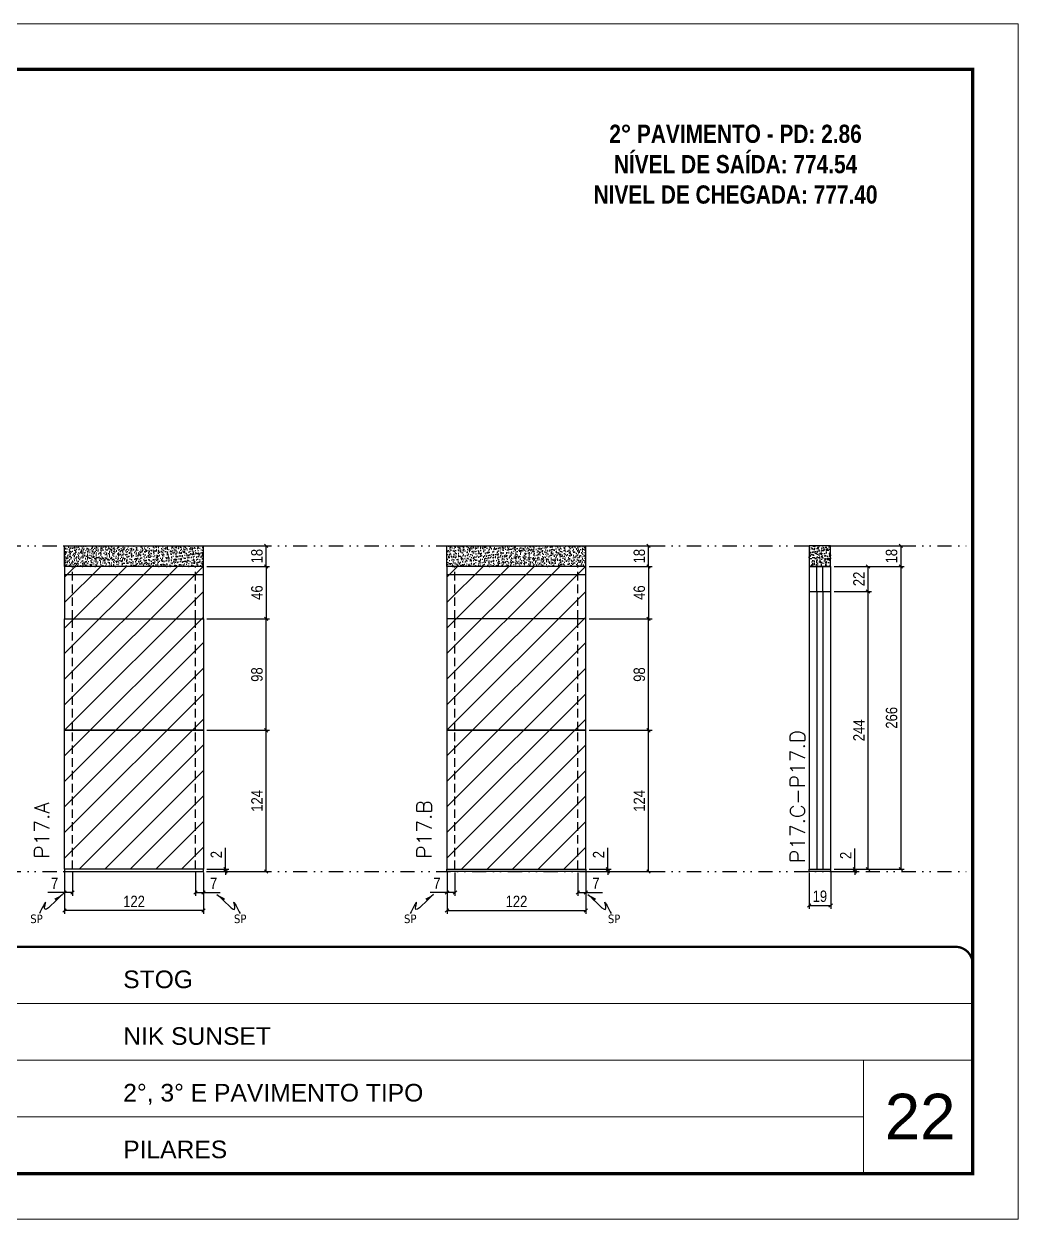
# Model space of a CAD drawing. Extents: x 808 to 7089, y -98 to 17032.
# Drawn here: x 3018 to 3892, y 10240 to 11290 of the extents above; entities that cross this region are included whole.
import ezdxf

# ---------------------------------------------------------------- set-up
doc = ezdxf.new("R2010")
doc.units = 0
for name, pattern in [('CONTINUO', [0]), ('DASHED', [0.75, 0.5, -0.25]), ('DIVIDE2', [0.625, 0.25, -0.125, 0, -0.125, 0, -0.125]), ('HIDDEN', [0.375, 0.25, -0.125])]:
    doc.linetypes.add(name, pattern=pattern)
for name, color, linetype, lineweight in [('CARIMBO', 255, 'Continuous', 9), ('Folhas', 255, 'Continuous', 9), ('REAPROVEITAMENTO', 251, 'Continuous', 9), ('SARRAFO DE PRESSAO', 251, 'DASHED', 9), ('Texto Seção', 7, 'Continuous', 15)]:
    doc.layers.add(name, color=color, linetype=linetype, lineweight=lineweight)
for name, color, linetype in [('COTA', 241, 'Continuous'), ('NOMENCLATURA', 7, 'Continuous'), ('Nível', 160, 'Continuous'), ('Painéis', 200, 'Continuous'), ('SARR_2.2x7', 40, 'Continuous'), ('Sarrafo de Pressão', 42, 'HIDDEN'), ('texto', 7, 'Continuous')]:
    doc.layers.add(name, color=color, linetype=linetype)
doc.styles.add('ARIAL', font='arial.ttf')
doc.styles.add('COTA TECNICA', font='techl___.ttf', dxfattribs={"height": 10})
doc.styles.add('COTA TECNICA-50', font='techl___.ttf', dxfattribs={"height": 10})
doc.styles.add('REGUA-120', font='ROMANS.shx', dxfattribs={"height": 15})
doc.styles.add('ROMANC', font='techb___.ttf', dxfattribs={"height": 2.5})
doc.styles.get("Standard").update_dxf_attribs({"font": 'arial.ttf'})
doc.dimstyles.new('COTA PAINEL-50', dxfattribs={"dimtxt": 10, "dimasz": 3, "dimexe": 3, "dimexo": 3, "dimgap": 3, "dimtad": 1, "dimdec": 1, "dimzin": 12, "dimdsep": 46, "dimtxsty": 'COTA TECNICA-50', "dimblk1": 'OBLIQUE', "dimblk2": 'OBLIQUE', "dimsah": 1, "dimcen": 0.9, "dimclrd": 4, "dimclre": 4, "dimclrt": 240, "dimadec": 1, "dimazin": 3, "dimtfac": 1, "dimtdec": 1, "dimtmove": 0, "dimatfit": 3, "dimfxl": 1, "dimtolj": 1, "dimtzin": 12, "dimarcsym": 0})
doc.dimstyles.new('PAINEL', dxfattribs={"dimtxt": 10, "dimasz": 3, "dimexe": 3, "dimexo": 3, "dimgap": 3, "dimtad": 1, "dimdec": 1, "dimzin": 12, "dimdsep": 46, "dimtxsty": 'COTA TECNICA', "dimblk1": 'OBLIQUE', "dimblk2": 'OBLIQUE', "dimsah": 1, "dimcen": 0.9, "dimclrd": 4, "dimclre": 4, "dimclrt": 240, "dimadec": 1, "dimazin": 3, "dimtfac": 1, "dimtdec": 1, "dimtmove": 0, "dimatfit": 3, "dimfxl": 1, "dimtolj": 1, "dimtzin": 12, "dimarcsym": 0})
doc.dimstyles.get("Standard").update_dxf_attribs({"dimtxt": 0.18, "dimasz": 0.18, "dimexe": 0.18, "dimexo": 0.0625, "dimgap": 0.09, "dimtad": 0, "dimtih": 1, "dimtoh": 1, "dimdec": 4, "dimzin": 0, "dimdsep": 46, "dimtxsty": 'Standard', "dimcen": 0.09, "dimadec": 0, "dimazin": 0, "dimtfac": 1, "dimtdec": 4, "dimtofl": 0, "dimtmove": 0, "dimatfit": 3, "dimfxl": 1, "dimtolj": 1, "dimtzin": 0, "dimarcsym": 0})

# ---------------------------------------------------------------- blocks, each defined once
blk = doc.blocks.new('9999999999')
at = {"color": 30, "linetype": 'CONTINUO'}
for p, q in [((98564.6, 34379.6), (99584, 34379.6)), ((98564.6, 34329.8), (99488, 34329.8)), ((99584, 34329.8), (99488, 34329.8)), ((99488, 34329.8), (99488, 34230.2)), ((98564.6, 34280), (99488, 34280))]:
    blk.add_line(p, q, dxfattribs=at)
at = {"color": 30, "linetype": 'CONTINUO', "const_width": 2}
blk.add_lwpolyline([(99584, 34230.2), (99584, 34414.4, 0.414214), (99569, 34429.4), (98229, 34429.4, 0.414214), (98214, 34414.4), (98214, 34245.2, 0.414214), (98229, 34230.2), (99584, 34230.2)], format="xyb", dxfattribs=at)
at = {"layer": 'Folhas'}
blk.add_lwpolyline([(98139, 34190.2), (99624, 34190.2), (99624, 35240.2), (98139, 35240.2)], close=True, dxfattribs=at)
at = {"layer": 'Folhas', "color": 30, "const_width": 3}
blk.add_lwpolyline([(98214, 34230.2), (99584, 34230.2), (99584, 35200.2), (98214, 35200.2)], close=True, dxfattribs=at)
at = {"color": 7, "linetype": 'Continuous', "ltscale": 5, "style": 'ARIAL'}
for s, height, p in [('STOG', 15.48, (98837.7, 34393.1)), ('NIK SUNSET', 15.48, (98837.7, 34343.3)), ('2°, 3° E PAVIMENTO TIPO', 15.483, (98837.7, 34293.5)), ('PILARES', 15.48, (98837.7, 34243.7))]:
    blk.add_text(s, height=height, dxfattribs=at).set_placement(p)
blk = doc.blocks.new('_Oblique')
at = {"color": 0, "linetype": 'ByBlock', "lineweight": -2}
blk.add_line((-0.5, -0.5), (0.5, 0.5), dxfattribs=at)
blk = doc.blocks.new('*D998')
at = {"layer": 'COTA', "color": 4, "lineweight": -2, "transparency": 16777216}
for p, q in [((3053.9, 10544), (3053.9, 10507.7)), ((3175.9, 10544), (3175.9, 10507.7)), ((3175.9, 10510.7), (3053.9, 10510.7))]:
    blk.add_line(p, q, dxfattribs=at)
at = {"layer": 'Defpoints', "color": 0, "transparency": 16777216}
for p in [(3053.9, 10547), (3175.9, 10547), (3053.9, 10510.7)]:
    blk.add_point(p, dxfattribs=at)
at = {"layer": 'COTA', "color": 4, "lineweight": -2, "transparency": 16777216, "xscale": 3, "yscale": 3, "zscale": 3, "rotation": 180}
blk.add_blockref('_Oblique', (3053.9, 10510.7), dxfattribs=at)
at = {"layer": 'COTA', "color": 4, "lineweight": -2, "transparency": 16777216, "xscale": 3, "yscale": 3, "zscale": 3}
blk.add_blockref('_Oblique', (3175.9, 10510.7), dxfattribs=at)
at = {"layer": 'COTA', "color": 240, "transparency": 16777216, "insert": (3114.9, 10518.7), "char_height": 10, "attachment_point": 5, "style": 'COTA TECNICA'}
blk.add_mtext('\\A1;122', dxfattribs=at)
blk = doc.blocks.new('*D999')
at = {"layer": 'COTA', "color": 4, "lineweight": -2, "transparency": 16777216}
for p, q in [((3168.9, 10544), (3168.9, 10523.5)), ((3175.9, 10542), (3175.9, 10523.5)), ((3168.9, 10526.5), (3175.9, 10526.5)), ((3175.9, 10526.5), (3190.7, 10526.5))]:
    blk.add_line(p, q, dxfattribs=at)
at = {"layer": 'Defpoints', "color": 0, "transparency": 16777216}
for p in [(3168.9, 10547), (3175.9, 10545), (3175.9, 10526.5)]:
    blk.add_point(p, dxfattribs=at)
at = {"layer": 'COTA', "color": 4, "lineweight": -2, "transparency": 16777216, "xscale": 3, "yscale": 3, "zscale": 3, "rotation": 180}
blk.add_blockref('_Oblique', (3168.9, 10526.5), dxfattribs=at)
at = {"layer": 'COTA', "color": 4, "lineweight": -2, "transparency": 16777216, "xscale": 3, "yscale": 3, "zscale": 3}
blk.add_blockref('_Oblique', (3175.9, 10526.5), dxfattribs=at)
at = {"layer": 'COTA', "color": 240, "transparency": 16777216, "insert": (3184.8, 10534.6), "char_height": 10, "attachment_point": 5, "style": 'COTA TECNICA-50'}
blk.add_mtext('\\A1;7', dxfattribs=at)
blk = doc.blocks.new('*D1000')
at = {"layer": 'COTA', "color": 4, "lineweight": -2, "transparency": 16777216}
for p, q in [((3053.9, 10542), (3053.9, 10523.5)), ((3060.9, 10544), (3060.9, 10523.5)), ((3053.9, 10526.5), (3039.2, 10526.5)), ((3060.9, 10526.5), (3053.9, 10526.5))]:
    blk.add_line(p, q, dxfattribs=at)
at = {"layer": 'Defpoints', "color": 0, "transparency": 16777216}
for p in [(3053.9, 10545), (3060.9, 10547), (3053.9, 10526.5)]:
    blk.add_point(p, dxfattribs=at)
at = {"layer": 'COTA', "color": 4, "lineweight": -2, "transparency": 16777216, "xscale": 3, "yscale": 3, "zscale": 3, "rotation": 180}
blk.add_blockref('_Oblique', (3053.9, 10526.5), dxfattribs=at)
at = {"layer": 'COTA', "color": 4, "lineweight": -2, "transparency": 16777216, "xscale": 3, "yscale": 3, "zscale": 3}
blk.add_blockref('_Oblique', (3060.9, 10526.5), dxfattribs=at)
at = {"layer": 'COTA', "color": 240, "transparency": 16777216, "insert": (3045.1, 10534.6), "char_height": 10, "attachment_point": 5, "style": 'COTA TECNICA-50'}
blk.add_mtext('\\A1;7', dxfattribs=at)
blk = doc.blocks.new('*D1001')
at = {"layer": 'COTA', "color": 4, "linetype": 'ByBlock', "lineweight": -2, "transparency": 16777216}
for p, q in [((3178.9, 10669), (3234, 10669)), ((3231, 10545), (3231, 10669)), ((3178.9, 10545), (3234, 10545))]:
    blk.add_line(p, q, dxfattribs=at)
at = {"layer": 'Defpoints', "color": 0, "linetype": 'ByBlock', "transparency": 16777216}
for p in [(3175.9, 10669), (3231, 10669), (3175.9, 10545)]:
    blk.add_point(p, dxfattribs=at)
at = {"layer": 'COTA', "color": 4, "linetype": 'ByBlock', "lineweight": -2, "transparency": 16777216, "xscale": 3, "yscale": 3, "zscale": 3}
for p, rotation in [((3231, 10669), 90), ((3231, 10545), 270)]:
    blk.add_blockref('_Oblique', p, dxfattribs=dict(at, rotation=rotation))
at = {"layer": 'COTA', "color": 240, "linetype": 'ByBlock', "transparency": 16777216, "insert": (3222.9, 10607), "char_height": 10, "attachment_point": 5, "rotation": 90, "style": 'COTA TECNICA'}
blk.add_mtext('\\A1;124', dxfattribs=at)
blk = doc.blocks.new('*D1002')
at = {"layer": 'COTA', "color": 4, "lineweight": -2, "transparency": 16777216}
for p, q in [((3195.2, 10547), (3195.2, 10565.8)), ((3178.9, 10547), (3198.2, 10547)), ((3178.9, 10545), (3198.2, 10545)), ((3195.2, 10545), (3195.2, 10547)), ((3195.2, 10545), (3195.2, 10542))]:
    blk.add_line(p, q, dxfattribs=at)
at = {"layer": 'Defpoints', "color": 0, "transparency": 16777216}
for p in [(3175.9, 10547), (3175.9, 10545), (3195.2, 10545)]:
    blk.add_point(p, dxfattribs=at)
at = {"layer": 'COTA', "color": 4, "lineweight": -2, "transparency": 16777216, "xscale": 3, "yscale": 3, "zscale": 3}
for p, rotation in [((3195.2, 10547), 270), ((3195.2, 10545), 90)]:
    blk.add_blockref('_Oblique', p, dxfattribs=dict(at, rotation=rotation))
at = {"layer": 'COTA', "color": 240, "transparency": 16777216, "insert": (3187.2, 10559.8), "char_height": 10, "attachment_point": 5, "rotation": 90, "style": 'COTA TECNICA-50'}
blk.add_mtext('\\A1;2', dxfattribs=at)
blk = doc.blocks.new('*D1003')
at = {"layer": 'COTA', "color": 4, "linetype": 'ByBlock', "lineweight": -2, "transparency": 16777216}
for p, q in [((3178.9, 10669), (3234, 10669)), ((3231, 10545), (3231, 10669)), ((3178.9, 10545), (3234, 10545))]:
    blk.add_line(p, q, dxfattribs=at)
at = {"layer": 'Defpoints', "color": 0, "linetype": 'ByBlock', "transparency": 16777216}
for p in [(3175.9, 10669), (3231, 10669), (3175.9, 10545)]:
    blk.add_point(p, dxfattribs=at)
at = {"layer": 'COTA', "color": 4, "linetype": 'ByBlock', "lineweight": -2, "transparency": 16777216, "xscale": 3, "yscale": 3, "zscale": 3}
for p, rotation in [((3231, 10669), 90), ((3231, 10545), 270)]:
    blk.add_blockref('_Oblique', p, dxfattribs=dict(at, rotation=rotation))
at = {"layer": 'COTA', "color": 240, "linetype": 'ByBlock', "transparency": 16777216, "insert": (3222.9, 10607), "char_height": 10, "attachment_point": 5, "rotation": 90, "style": 'COTA TECNICA'}
blk.add_mtext('\\A1;124', dxfattribs=at)
blk = doc.blocks.new('*D1004')
at = {"layer": 'COTA', "color": 4, "lineweight": -2, "transparency": 16777216}
for p, q in [((3178.9, 10767), (3234, 10767)), ((3231, 10669), (3231, 10767)), ((3178.9, 10669), (3234, 10669))]:
    blk.add_line(p, q, dxfattribs=at)
at = {"layer": 'Defpoints', "color": 0, "transparency": 16777216}
for p in [(3175.9, 10767), (3231, 10767), (3175.9, 10669)]:
    blk.add_point(p, dxfattribs=at)
at = {"layer": 'COTA', "color": 4, "lineweight": -2, "transparency": 16777216, "xscale": 3, "yscale": 3, "zscale": 3}
for p, rotation in [((3231, 10767), 90), ((3231, 10669), 270)]:
    blk.add_blockref('_Oblique', p, dxfattribs=dict(at, rotation=rotation))
at = {"layer": 'COTA', "color": 240, "transparency": 16777216, "insert": (3222.9, 10718), "char_height": 10, "attachment_point": 5, "rotation": 90, "style": 'COTA TECNICA-50'}
blk.add_mtext('\\A1;98', dxfattribs=at)
blk = doc.blocks.new('*D1005')
at = {"layer": 'COTA', "color": 4, "lineweight": -2, "transparency": 16777216}
for p, q in [((3144.9, 10831), (3234, 10831)), ((3231, 10813), (3231, 10831)), ((3178.9, 10813), (3234, 10813))]:
    blk.add_line(p, q, dxfattribs=at)
at = {"layer": 'Defpoints', "color": 0, "transparency": 16777216}
for p in [(3141.9, 10831), (3231, 10831), (3175.9, 10813)]:
    blk.add_point(p, dxfattribs=at)
at = {"layer": 'COTA', "color": 4, "lineweight": -2, "transparency": 16777216, "xscale": 3, "yscale": 3, "zscale": 3}
for p, rotation in [((3231, 10831), 90), ((3231, 10813), 270)]:
    blk.add_blockref('_Oblique', p, dxfattribs=dict(at, rotation=rotation))
at = {"layer": 'COTA', "color": 240, "transparency": 16777216, "insert": (3222.9, 10822), "char_height": 10, "attachment_point": 5, "rotation": 90, "style": 'COTA TECNICA-50'}
blk.add_mtext('\\A1;18', dxfattribs=at)
blk = doc.blocks.new('*D1006')
at = {"layer": 'COTA', "color": 4, "lineweight": -2, "transparency": 16777216}
for p, q in [((3178.9, 10813), (3234, 10813)), ((3231, 10813), (3231, 10767)), ((3178.9, 10767), (3234, 10767))]:
    blk.add_line(p, q, dxfattribs=at)
at = {"layer": 'Defpoints', "color": 0, "transparency": 16777216}
for p in [(3175.9, 10813), (3175.9, 10767), (3231, 10767)]:
    blk.add_point(p, dxfattribs=at)
at = {"layer": 'COTA', "color": 4, "lineweight": -2, "transparency": 16777216, "xscale": 3, "yscale": 3, "zscale": 3}
for p, rotation in [((3231, 10813), 90), ((3231, 10767), 270)]:
    blk.add_blockref('_Oblique', p, dxfattribs=dict(at, rotation=rotation))
at = {"layer": 'COTA', "color": 240, "transparency": 16777216, "insert": (3222.9, 10790), "char_height": 10, "attachment_point": 5, "rotation": 90, "style": 'COTA TECNICA-50'}
blk.add_mtext('\\A1;46', dxfattribs=at)
blk = doc.blocks.new('*D1007')
at = {"layer": 'COTA', "color": 4, "lineweight": -2, "transparency": 16777216}
for p, q in [((3389.9, 10544), (3389.9, 10507.7)), ((3511.9, 10544), (3511.9, 10507.7)), ((3389.9, 10510.7), (3511.9, 10510.7))]:
    blk.add_line(p, q, dxfattribs=at)
at = {"layer": 'Defpoints', "color": 0, "transparency": 16777216}
for p in [(3389.9, 10547), (3511.9, 10547), (3511.9, 10510.7)]:
    blk.add_point(p, dxfattribs=at)
at = {"layer": 'COTA', "color": 4, "lineweight": -2, "transparency": 16777216, "xscale": 3, "yscale": 3, "zscale": 3, "rotation": 180}
blk.add_blockref('_Oblique', (3389.9, 10510.7), dxfattribs=at)
at = {"layer": 'COTA', "color": 4, "lineweight": -2, "transparency": 16777216, "xscale": 3, "yscale": 3, "zscale": 3}
blk.add_blockref('_Oblique', (3511.9, 10510.7), dxfattribs=at)
at = {"layer": 'COTA', "color": 240, "transparency": 16777216, "insert": (3450.9, 10518.7), "char_height": 10, "attachment_point": 5, "style": 'COTA TECNICA'}
blk.add_mtext('\\A1;122', dxfattribs=at)
blk = doc.blocks.new('*D1008')
at = {"layer": 'COTA', "color": 4, "lineweight": -2, "transparency": 16777216}
for p, q in [((3389.9, 10542), (3389.9, 10523.5)), ((3396.9, 10544), (3396.9, 10523.5)), ((3389.9, 10526.5), (3375.1, 10526.5)), ((3396.9, 10526.5), (3389.9, 10526.5))]:
    blk.add_line(p, q, dxfattribs=at)
at = {"layer": 'Defpoints', "color": 0, "transparency": 16777216}
for p in [(3389.9, 10545), (3396.9, 10547), (3389.9, 10526.5)]:
    blk.add_point(p, dxfattribs=at)
at = {"layer": 'COTA', "color": 4, "lineweight": -2, "transparency": 16777216, "xscale": 3, "yscale": 3, "zscale": 3, "rotation": 180}
blk.add_blockref('_Oblique', (3389.9, 10526.5), dxfattribs=at)
at = {"layer": 'COTA', "color": 4, "lineweight": -2, "transparency": 16777216, "xscale": 3, "yscale": 3, "zscale": 3}
blk.add_blockref('_Oblique', (3396.9, 10526.5), dxfattribs=at)
at = {"layer": 'COTA', "color": 240, "transparency": 16777216, "insert": (3381, 10534.6), "char_height": 10, "attachment_point": 5, "style": 'COTA TECNICA-50'}
blk.add_mtext('\\A1;7', dxfattribs=at)
blk = doc.blocks.new('*D1074')
at = {"layer": 'COTA', "color": 4, "lineweight": -2, "transparency": 16777216}
for p, q in [((3504.9, 10544), (3504.9, 10523.5)), ((3511.9, 10542), (3511.9, 10523.5)), ((3504.9, 10526.5), (3511.9, 10526.5)), ((3511.9, 10526.5), (3526.6, 10526.5))]:
    blk.add_line(p, q, dxfattribs=at)
at = {"layer": 'Defpoints', "color": 0, "transparency": 16777216}
for p in [(3504.9, 10547), (3511.9, 10545), (3511.9, 10526.5)]:
    blk.add_point(p, dxfattribs=at)
at = {"layer": 'COTA', "color": 4, "lineweight": -2, "transparency": 16777216, "xscale": 3, "yscale": 3, "zscale": 3, "rotation": 180}
blk.add_blockref('_Oblique', (3504.9, 10526.5), dxfattribs=at)
at = {"layer": 'COTA', "color": 4, "lineweight": -2, "transparency": 16777216, "xscale": 3, "yscale": 3, "zscale": 3}
blk.add_blockref('_Oblique', (3511.9, 10526.5), dxfattribs=at)
at = {"layer": 'COTA', "color": 240, "transparency": 16777216, "insert": (3520.7, 10534.6), "char_height": 10, "attachment_point": 5, "style": 'COTA TECNICA-50'}
blk.add_mtext('\\A1;7', dxfattribs=at)
blk = doc.blocks.new('*D1075')
at = {"layer": 'COTA', "color": 4, "linetype": 'ByBlock', "lineweight": -2, "transparency": 16777216}
for p, q in [((3514.9, 10669), (3570, 10669)), ((3567, 10545), (3567, 10669)), ((3514.9, 10545), (3570, 10545))]:
    blk.add_line(p, q, dxfattribs=at)
at = {"layer": 'Defpoints', "color": 0, "linetype": 'ByBlock', "transparency": 16777216}
for p in [(3511.9, 10669), (3567, 10669), (3511.9, 10545)]:
    blk.add_point(p, dxfattribs=at)
at = {"layer": 'COTA', "color": 4, "linetype": 'ByBlock', "lineweight": -2, "transparency": 16777216, "xscale": 3, "yscale": 3, "zscale": 3}
for p, rotation in [((3567, 10669), 90), ((3567, 10545), 270)]:
    blk.add_blockref('_Oblique', p, dxfattribs=dict(at, rotation=rotation))
at = {"layer": 'COTA', "color": 240, "linetype": 'ByBlock', "transparency": 16777216, "insert": (3558.9, 10607), "char_height": 10, "attachment_point": 5, "rotation": 90, "style": 'COTA TECNICA'}
blk.add_mtext('\\A1;124', dxfattribs=at)
blk = doc.blocks.new('*D1076')
at = {"layer": 'COTA', "color": 4, "lineweight": -2, "transparency": 16777216}
for p, q in [((3531.1, 10547), (3531.1, 10565.8)), ((3514.9, 10547), (3534.1, 10547)), ((3514.9, 10545), (3534.1, 10545)), ((3531.1, 10545), (3531.1, 10547)), ((3531.1, 10545), (3531.1, 10542))]:
    blk.add_line(p, q, dxfattribs=at)
at = {"layer": 'Defpoints', "color": 0, "transparency": 16777216}
for p in [(3511.9, 10547), (3511.9, 10545), (3531.1, 10545)]:
    blk.add_point(p, dxfattribs=at)
at = {"layer": 'COTA', "color": 4, "lineweight": -2, "transparency": 16777216, "xscale": 3, "yscale": 3, "zscale": 3}
for p, rotation in [((3531.1, 10547), 270), ((3531.1, 10545), 90)]:
    blk.add_blockref('_Oblique', p, dxfattribs=dict(at, rotation=rotation))
at = {"layer": 'COTA', "color": 240, "transparency": 16777216, "insert": (3523.1, 10559.8), "char_height": 10, "attachment_point": 5, "rotation": 90, "style": 'COTA TECNICA-50'}
blk.add_mtext('\\A1;2', dxfattribs=at)
blk = doc.blocks.new('*D1077')
at = {"layer": 'COTA', "color": 4, "linetype": 'ByBlock', "lineweight": -2, "transparency": 16777216}
for p, q in [((3514.9, 10669), (3570, 10669)), ((3567, 10545), (3567, 10669)), ((3514.9, 10545), (3570, 10545))]:
    blk.add_line(p, q, dxfattribs=at)
at = {"layer": 'Defpoints', "color": 0, "linetype": 'ByBlock', "transparency": 16777216}
for p in [(3511.9, 10669), (3567, 10669), (3511.9, 10545)]:
    blk.add_point(p, dxfattribs=at)
at = {"layer": 'COTA', "color": 4, "linetype": 'ByBlock', "lineweight": -2, "transparency": 16777216, "xscale": 3, "yscale": 3, "zscale": 3}
for p, rotation in [((3567, 10669), 90), ((3567, 10545), 270)]:
    blk.add_blockref('_Oblique', p, dxfattribs=dict(at, rotation=rotation))
at = {"layer": 'COTA', "color": 240, "linetype": 'ByBlock', "transparency": 16777216, "insert": (3558.9, 10607), "char_height": 10, "attachment_point": 5, "rotation": 90, "style": 'COTA TECNICA'}
blk.add_mtext('\\A1;124', dxfattribs=at)
blk = doc.blocks.new('*D1078')
at = {"layer": 'COTA', "color": 4, "lineweight": -2, "transparency": 16777216}
for p, q in [((3514.9, 10767), (3570, 10767)), ((3567, 10669), (3567, 10767)), ((3514.9, 10669), (3570, 10669))]:
    blk.add_line(p, q, dxfattribs=at)
at = {"layer": 'Defpoints', "color": 0, "transparency": 16777216}
for p in [(3511.9, 10767), (3567, 10767), (3511.9, 10669)]:
    blk.add_point(p, dxfattribs=at)
at = {"layer": 'COTA', "color": 4, "lineweight": -2, "transparency": 16777216, "xscale": 3, "yscale": 3, "zscale": 3}
for p, rotation in [((3567, 10767), 90), ((3567, 10669), 270)]:
    blk.add_blockref('_Oblique', p, dxfattribs=dict(at, rotation=rotation))
at = {"layer": 'COTA', "color": 240, "transparency": 16777216, "insert": (3558.9, 10718), "char_height": 10, "attachment_point": 5, "rotation": 90, "style": 'COTA TECNICA-50'}
blk.add_mtext('\\A1;98', dxfattribs=at)
blk = doc.blocks.new('*D1079')
at = {"layer": 'COTA', "color": 4, "lineweight": -2, "transparency": 16777216}
for p, q in [((3480.9, 10831), (3570, 10831)), ((3567, 10813), (3567, 10831)), ((3514.9, 10813), (3570, 10813))]:
    blk.add_line(p, q, dxfattribs=at)
at = {"layer": 'Defpoints', "color": 0, "transparency": 16777216}
for p in [(3477.9, 10831), (3567, 10831), (3511.9, 10813)]:
    blk.add_point(p, dxfattribs=at)
at = {"layer": 'COTA', "color": 4, "lineweight": -2, "transparency": 16777216, "xscale": 3, "yscale": 3, "zscale": 3}
for p, rotation in [((3567, 10831), 90), ((3567, 10813), 270)]:
    blk.add_blockref('_Oblique', p, dxfattribs=dict(at, rotation=rotation))
at = {"layer": 'COTA', "color": 240, "transparency": 16777216, "insert": (3558.9, 10822), "char_height": 10, "attachment_point": 5, "rotation": 90, "style": 'COTA TECNICA-50'}
blk.add_mtext('\\A1;18', dxfattribs=at)
blk = doc.blocks.new('*D1080')
at = {"layer": 'COTA', "color": 4, "lineweight": -2, "transparency": 16777216}
for p, q in [((3514.9, 10813), (3570, 10813)), ((3567, 10813), (3567, 10767)), ((3514.9, 10767), (3570, 10767))]:
    blk.add_line(p, q, dxfattribs=at)
at = {"layer": 'Defpoints', "color": 0, "transparency": 16777216}
for p in [(3511.9, 10813), (3511.9, 10767), (3567, 10767)]:
    blk.add_point(p, dxfattribs=at)
at = {"layer": 'COTA', "color": 4, "lineweight": -2, "transparency": 16777216, "xscale": 3, "yscale": 3, "zscale": 3}
for p, rotation in [((3567, 10813), 90), ((3567, 10767), 270)]:
    blk.add_blockref('_Oblique', p, dxfattribs=dict(at, rotation=rotation))
at = {"layer": 'COTA', "color": 240, "transparency": 16777216, "insert": (3558.9, 10790), "char_height": 10, "attachment_point": 5, "rotation": 90, "style": 'COTA TECNICA-50'}
blk.add_mtext('\\A1;46', dxfattribs=at)
blk = doc.blocks.new('*D1081')
at = {"layer": 'COTA', "color": 4, "lineweight": -2, "transparency": 16777216}
for p, q in [((3708, 10544), (3708, 10512.1)), ((3727, 10544), (3727, 10512.1)), ((3708, 10515.1), (3727, 10515.1))]:
    blk.add_line(p, q, dxfattribs=at)
at = {"layer": 'Defpoints', "color": 0, "transparency": 16777216}
for p in [(3708, 10547), (3727, 10547), (3727, 10515.1)]:
    blk.add_point(p, dxfattribs=at)
at = {"layer": 'COTA', "color": 4, "lineweight": -2, "transparency": 16777216, "xscale": 3, "yscale": 3, "zscale": 3, "rotation": 180}
blk.add_blockref('_Oblique', (3708, 10515.1), dxfattribs=at)
at = {"layer": 'COTA', "color": 4, "lineweight": -2, "transparency": 16777216, "xscale": 3, "yscale": 3, "zscale": 3}
blk.add_blockref('_Oblique', (3727, 10515.1), dxfattribs=at)
at = {"layer": 'COTA', "color": 240, "transparency": 16777216, "insert": (3717.5, 10523.2), "char_height": 10, "attachment_point": 5, "style": 'COTA TECNICA'}
blk.add_mtext('\\A1;19', dxfattribs=at)
blk = doc.blocks.new('*D1082')
at = {"layer": 'COTA', "color": 4, "lineweight": -2, "transparency": 16777216}
for p, q in [((3748.2, 10547), (3748.2, 10565.1)), ((3730, 10547), (3751.2, 10547)), ((3730, 10545), (3751.2, 10545)), ((3748.2, 10545), (3748.2, 10547)), ((3748.2, 10545), (3748.2, 10542))]:
    blk.add_line(p, q, dxfattribs=at)
at = {"layer": 'Defpoints', "color": 0, "transparency": 16777216}
for p in [(3727, 10547), (3727, 10545), (3748.2, 10547)]:
    blk.add_point(p, dxfattribs=at)
at = {"layer": 'COTA', "color": 4, "lineweight": -2, "transparency": 16777216, "xscale": 3, "yscale": 3, "zscale": 3}
for p, rotation in [((3748.2, 10547), 270), ((3748.2, 10545), 90)]:
    blk.add_blockref('_Oblique', p, dxfattribs=dict(at, rotation=rotation))
at = {"layer": 'COTA', "color": 240, "transparency": 16777216, "insert": (3740.2, 10559.1), "char_height": 10, "attachment_point": 5, "rotation": 90, "style": 'COTA TECNICA-50'}
blk.add_mtext('\\A1;2', dxfattribs=at)
blk = doc.blocks.new('*D1883')
at = {"layer": 'COTA', "color": 4, "linetype": 'ByBlock', "lineweight": -2, "transparency": 16777216}
for p, q in [((3730, 10831), (3791.6, 10831)), ((3788.6, 10831), (3788.6, 10813)), ((3730, 10813), (3791.6, 10813))]:
    blk.add_line(p, q, dxfattribs=at)
at = {"layer": 'Defpoints', "color": 0, "linetype": 'ByBlock', "transparency": 16777216}
for p in [(3727, 10831), (3727, 10813), (3788.6, 10813)]:
    blk.add_point(p, dxfattribs=at)
at = {"layer": 'COTA', "color": 4, "linetype": 'ByBlock', "lineweight": -2, "transparency": 16777216, "xscale": 3, "yscale": 3, "zscale": 3}
for p, rotation in [((3788.6, 10831), 90), ((3788.6, 10813), 270)]:
    blk.add_blockref('_Oblique', p, dxfattribs=dict(at, rotation=rotation))
at = {"layer": 'COTA', "color": 240, "linetype": 'ByBlock', "transparency": 16777216, "insert": (3780.5, 10822), "char_height": 10, "attachment_point": 5, "rotation": 90, "style": 'COTA TECNICA'}
blk.add_mtext('\\A1;18', dxfattribs=at)
blk = doc.blocks.new('*D1884')
at = {"layer": 'COTA', "color": 4, "lineweight": -2, "transparency": 16777216}
for p, q in [((3730, 10791), (3762.8, 10791)), ((3759.8, 10547), (3759.8, 10791)), ((3730, 10547), (3762.8, 10547))]:
    blk.add_line(p, q, dxfattribs=at)
at = {"layer": 'Defpoints', "color": 0, "transparency": 16777216}
for p in [(3727, 10791), (3759.8, 10791), (3727, 10547)]:
    blk.add_point(p, dxfattribs=at)
at = {"layer": 'COTA', "color": 4, "lineweight": -2, "transparency": 16777216, "xscale": 3, "yscale": 3, "zscale": 3}
for p, rotation in [((3759.8, 10791), 90), ((3759.8, 10547), 270)]:
    blk.add_blockref('_Oblique', p, dxfattribs=dict(at, rotation=rotation))
at = {"layer": 'COTA', "color": 240, "transparency": 16777216, "insert": (3751.8, 10669), "char_height": 10, "attachment_point": 5, "rotation": 90, "style": 'COTA TECNICA-50'}
blk.add_mtext('\\A1;244', dxfattribs=at)
blk = doc.blocks.new('*D1083')
at = {"layer": 'COTA', "color": 4, "lineweight": -2, "transparency": 16777216}
for p, q in [((3730, 10813), (3762.8, 10813)), ((3759.8, 10791), (3759.8, 10813)), ((3730, 10791), (3762.8, 10791))]:
    blk.add_line(p, q, dxfattribs=at)
at = {"layer": 'Defpoints', "color": 0, "transparency": 16777216}
for p in [(3727, 10813), (3759.8, 10813), (3727, 10791)]:
    blk.add_point(p, dxfattribs=at)
at = {"layer": 'COTA', "color": 4, "lineweight": -2, "transparency": 16777216, "xscale": 3, "yscale": 3, "zscale": 3}
for p, rotation in [((3759.8, 10813), 90), ((3759.8, 10791), 270)]:
    blk.add_blockref('_Oblique', p, dxfattribs=dict(at, rotation=rotation))
at = {"layer": 'COTA', "color": 240, "transparency": 16777216, "insert": (3751.8, 10802), "char_height": 10, "attachment_point": 5, "rotation": 90, "style": 'COTA TECNICA-50'}
blk.add_mtext('\\A1;22', dxfattribs=at)
blk = doc.blocks.new('*D1885')
at = {"layer": 'COTA', "color": 4, "lineweight": -2, "transparency": 16777216}
for p, q in [((3730, 10813), (3791.6, 10813)), ((3788.6, 10813), (3788.6, 10547)), ((3730, 10547), (3791.6, 10547))]:
    blk.add_line(p, q, dxfattribs=at)
at = {"layer": 'Defpoints', "color": 0, "transparency": 16777216}
for p in [(3727, 10813), (3727, 10547), (3788.6, 10547)]:
    blk.add_point(p, dxfattribs=at)
at = {"layer": 'COTA', "color": 4, "lineweight": -2, "transparency": 16777216, "xscale": 3, "yscale": 3, "zscale": 3}
for p, rotation in [((3788.6, 10813), 90), ((3788.6, 10547), 270)]:
    blk.add_blockref('_Oblique', p, dxfattribs=dict(at, rotation=rotation))
at = {"layer": 'COTA', "color": 240, "transparency": 16777216, "insert": (3780.5, 10680), "char_height": 10, "attachment_point": 5, "rotation": 90, "style": 'COTA TECNICA'}
blk.add_mtext('\\A1;266', dxfattribs=at)

msp = doc.modelspace()

# ---------------------------------------------------------------- hatches: boundary and pattern name
at = {"layer": 'COTA', "linetype": 'ByBlock'}
h = msp.add_hatch(dxfattribs=at)
h.set_pattern_fill('AR-CONC', color=256, scale=0.03)
h.set_pattern_definition([(50, (-5361.1558, 6765.023), (5.46554, -0.4781726), [0.5715, -6.2865]), (355, (-5361.156, 6765.023), (-1.0573026, 5.7317054), [0.4572, -5.0292175]), (100.451445, (-5360.7003, 6764.983), (4.4082374, 5.2535326), [0.4857003, -5.3427073]), (46.1842, (-5361.156, 6766.547), (8.132371, -1.26127), [0.85725, -9.42975]), (96.63556, (-5360.478, 6766.442), (7.122124, 7.422784), [0.728551, -8.014068]), (351.18415, (-5361.156, 6766.547), (7.122124, 7.422784), [0.685799, -7.543792]), (21, (-5360.3938, 6766.166), (4.5484317, -3.067956), [0.5715, -6.2865]), (326, (-5360.394, 6766.166), (1.854061, 5.525639), [0.4572, -5.0292]), (71.451445, (-5360.0147, 6765.9104), (6.4024926, 2.457683), [0.4857003, -5.342698]), (37.5, (-5361.1558, 6765.023), (0.0926581, 2.53665117), [0, -4.96824, 0, -5.1054, 0, -5.04825]), (7.5, (-5361.1558, 6765.023), (2.0045899, 3.00541724), [0, -2.91084, 0, -4.85394, 0, -1.92405]), (327.5, (-5362.855, 6765.023), (4.06771786, -0.1718623), [0, -1.905, 0, -5.9436, 0, -7.8867]), (317.5, (-5363.617, 6765.023), (4.4438754, 0.7627947), [0, -2.4765, 0, -3.94716, 0, -5.6007])])
h.paths.add_polyline_path([(3175.93, 10831.02), (3053.93, 10831.02), (3053.93, 10813.02), (3175.93, 10813.02)])
h = msp.add_hatch(dxfattribs=at)
h.set_pattern_fill('AR-CONC', color=256, scale=0.03)
h.set_pattern_definition([(50, (-5025.216, 6719.023), (5.46554, -0.4781726), [0.5715, -6.2865]), (355, (-5025.216, 6719.023), (-1.0573026, 5.7317054), [0.4572, -5.0292175]), (100.451445, (-5024.7604, 6718.983), (4.4082374, 5.2535326), [0.4857003, -5.3427073]), (46.1842, (-5025.216, 6720.547), (8.132371, -1.26127), [0.85725, -9.42975]), (96.63556, (-5024.538, 6720.442), (7.122124, 7.422784), [0.728551, -8.014068]), (351.18415, (-5025.216, 6720.547), (7.122124, 7.422784), [0.685799, -7.543792]), (21, (-5024.454, 6720.166), (4.5484317, -3.067956), [0.5715, -6.2865]), (326, (-5024.454, 6720.166), (1.854061, 5.525639), [0.4572, -5.0292]), (71.451445, (-5024.075, 6719.9104), (6.4024926, 2.457683), [0.4857003, -5.342698]), (37.5, (-5025.2159, 6719.023), (0.0926581, 2.53665117), [0, -4.96824, 0, -5.1054, 0, -5.04825]), (7.5, (-5025.216, 6719.023), (2.0045899, 3.00541724), [0, -2.91084, 0, -4.85394, 0, -1.92405]), (327.5, (-5026.9152, 6719.023), (4.06771786, -0.1718623), [0, -1.905, 0, -5.9436, 0, -7.8867]), (317.5, (-5027.677, 6719.023), (4.4438754, 0.7627947), [0, -2.4765, 0, -3.94716, 0, -5.6007])])
h.paths.add_polyline_path([(3389.87, 10813.02), (3511.87, 10813.02), (3511.87, 10831.02), (3389.87, 10831.02)])
h = msp.add_hatch(dxfattribs=at)
h.set_pattern_fill('AR-CONC', color=256, scale=0.03)
h.set_pattern_definition([(50, (-5374.15, 6729.023), (5.46554, -0.4781726), [0.5715, -6.2865]), (355, (-5374.15, 6729.023), (-1.0573026, 5.7317054), [0.4572, -5.0292175]), (100.451445, (-5373.6946, 6728.983), (4.4082374, 5.2535326), [0.4857003, -5.3427073]), (46.1842, (-5374.15, 6730.547), (8.132371, -1.26127), [0.85725, -9.42975]), (96.63556, (-5373.472, 6730.442), (7.122124, 7.422784), [0.728551, -8.014068]), (351.18415, (-5374.15, 6730.547), (7.122124, 7.422784), [0.685799, -7.543792]), (21, (-5373.388, 6730.166), (4.5484317, -3.067956), [0.5715, -6.2865]), (326, (-5373.388, 6730.166), (1.854061, 5.525639), [0.4572, -5.0292]), (71.451445, (-5373.009, 6729.9104), (6.4024926, 2.457683), [0.4857003, -5.342698]), (37.5, (-5374.15, 6729.023), (0.0926581, 2.53665117), [0, -4.96824, 0, -5.1054, 0, -5.04825]), (7.5, (-5374.15, 6729.023), (2.0045899, 3.00541724), [0, -2.91084, 0, -4.85394, 0, -1.92405]), (327.5, (-5375.8493, 6729.023), (4.06771786, -0.1718623), [0, -1.905, 0, -5.9436, 0, -7.8867]), (317.5, (-5376.6113, 6729.023), (4.4438754, 0.7627947), [0, -2.4765, 0, -3.94716, 0, -5.6007])])
h.paths.add_polyline_path([(3726.97, 10831.02), (3707.97, 10831.02), (3707.97, 10812.99), (3726.97, 10812.99)])
at = {"layer": 'REAPROVEITAMENTO', "linetype": 'ByBlock'}
h = msp.add_hatch(dxfattribs=at)
h.set_pattern_fill('ANSI31', color=256, scale=5, style=2)
h.set_pattern_definition([(45, (-532.243, 1492.612), (-11.22532, 11.22532), [])])
h.paths.add_polyline_path([(3175.93, 10547.02), (3175.93, 10813.02), (3053.93, 10813.02), (3053.93, 10547.02)])
h = msp.add_hatch(dxfattribs=at)
h.set_pattern_fill('ANSI31', color=256, scale=5, style=2)
h.set_pattern_definition([(45, (-196.303, 1492.612), (-11.22532, 11.22532), [])])
h.paths.add_polyline_path([(3511.87, 10547.02), (3511.87, 10813.02), (3389.87, 10813.02), (3389.87, 10547.02)])

# ---------------------------------------------------------------- linework, layer by layer
at = {"layer": 'COTA', "linetype": 'ByBlock'}
for p, q in [((3053.93, 10831.02), (3053.93, 10831.02)), ((3053.93, 10813.02), (3053.93, 10831.02)), ((3053.93, 10831.02), (3175.93, 10831.02)), ((3175.93, 10813.02), (3175.93, 10831.02)), ((3389.87, 10831.02), (3389.87, 10831.02)), ((3389.87, 10813.02), (3389.87, 10831.02)), ((3389.87, 10831.02), (3511.87, 10831.02)), ((3511.87, 10813.02), (3511.87, 10831.02))]:
    msp.add_line(p, q, dxfattribs=at)
msp.add_lwpolyline([(3707.97, 10812.99), (3726.97, 10812.99), (3726.97, 10831.02), (3707.97, 10831.02)], close=True, dxfattribs=at)
at = {"layer": 'Nível', "color": 4, "linetype": 'DIVIDE2', "ltscale": 50}
for p, q in [((2908.66, 10831.02), (3851.67, 10831.02)), ((2908.66, 10545.02), (3851.67, 10545.02))]:
    msp.add_line(p, q, dxfattribs=at)
at = {"layer": 'Painéis'}
for p, q in [((3175.93, 10813.02), (3053.93, 10813.02)), ((3477.87, 10813.02), (3389.87, 10813.02)), ((3707.97, 10812.99), (3707.97, 10547.02)), ((3707.97, 10812.99), (3726.97, 10812.99)), ((3726.97, 10812.99), (3707.97, 10812.99)), ((3726.97, 10812.99), (3726.97, 10547.02)), ((3707.97, 10791.02), (3726.97, 10791.02)), ((3511.87, 10767.02), (3389.87, 10767.02)), ((3707.97, 10547.02), (3726.97, 10547.02)), ((3707.97, 10547.02), (3726.97, 10547.02)), ((3707.97, 10545.02), (3707.97, 10547.02)), ((3726.97, 10545.02), (3707.97, 10545.02)), ((3726.97, 10547.02), (3726.97, 10545.02))]:
    msp.add_line(p, q, dxfattribs=at)
for points in [[(3053.93, 10813.02), (3053.93, 10767.02), (3175.93, 10767.02), (3175.93, 10813.02)], [(3511.87, 10767.02), (3511.87, 10813.02), (3389.87, 10813.02), (3389.87, 10767.02)]]:
    msp.add_lwpolyline(points, dxfattribs=at)
for points in [[(3053.93, 10767.02), (3175.93, 10767.02), (3175.93, 10669.02), (3053.93, 10669.02)], [(3511.87, 10767.02), (3389.87, 10767.02), (3389.87, 10669.02), (3511.87, 10669.02)], [(3053.93, 10669.02), (3175.93, 10669.02), (3175.93, 10547.02), (3053.93, 10547.02)], [(3511.87, 10669.02), (3389.87, 10669.02), (3389.87, 10547.02), (3511.87, 10547.02)], [(3053.93, 10545.02), (3175.93, 10545.02), (3175.93, 10547.02), (3053.93, 10547.02)], [(3511.87, 10545.02), (3389.87, 10545.02), (3389.87, 10547.02), (3511.87, 10547.02)]]:
    msp.add_lwpolyline(points, close=True, dxfattribs=at)
at = {"layer": 'SARR_2.2x7'}
for p, q in [((3053.93, 10806.02), (3175.93, 10806.02)), ((3389.87, 10806.02), (3511.87, 10806.02)), ((3714.97, 10791.02), (3714.97, 10812.99)), ((3719.97, 10791.02), (3719.97, 10812.99)), ((3714.97, 10791.02), (3714.97, 10547.02)), ((3719.97, 10791.02), (3719.97, 10547.02))]:
    msp.add_line(p, q, dxfattribs=at)
at = {"layer": 'Sarrafo de Pressão', "ltscale": 30}
for p, q in [((3060.93, 10767.02), (3060.93, 10813.02)), ((3168.93, 10767.02), (3168.93, 10813.02)), ((3396.87, 10767.02), (3396.87, 10813.02)), ((3504.87, 10767.02), (3504.87, 10813.02)), ((3060.93, 10669.02), (3060.93, 10767.02)), ((3168.93, 10669.02), (3168.93, 10767.02)), ((3396.87, 10669.02), (3396.87, 10767.02)), ((3504.87, 10669.02), (3504.87, 10767.02)), ((3060.93, 10547.02), (3060.93, 10669.02)), ((3168.93, 10547.02), (3168.93, 10669.02)), ((3396.87, 10547.02), (3396.87, 10669.02)), ((3504.87, 10547.02), (3504.87, 10669.02))]:
    msp.add_line(p, q, dxfattribs=at)

# ---------------------------------------------------------------- block references
at = {"layer": 'SARRAFO DE PRESSAO', "color": 6, "linetype": 'ByBlock'}
msp.add_blockref('9999999999', (-95732.31, -23950.6), dxfattribs=at)

# ---------------------------------------------------------------- texts
at = {"layer": 'CARIMBO', "style": 'ARIAL'}
msp.add_text('22', height=40, dxfattribs=at).set_placement((3774.53, 10309.75))
at = {"layer": 'NOMENCLATURA', "color": 2, "insert": (3643.41, 11227.74), "char_height": 16, "attachment_point": 2, "style": 'ROMANC'}
msp.add_mtext_dynamic_manual_height_columns('\\P2° PAVIMENTO - PD: 2.86\\PNÍVEL DE SAÍDA: 774.54\\PNIVEL DE CHEGADA: 777.40', width=328.3607, gutter_width=1, heights=[0], dxfattribs=at)
at = {"layer": 'texto', "color": 0, "char_height": 7.5, "attachment_point": 5}
for insert in [(3029.15, 10503.34), (3208.18, 10503.34), (3357.62, 10503.34), (3536.65, 10503.34)]:
    msp.add_mtext('{\\fTahoma|b0|i0|c0|p34;\\C4;SP}', dxfattribs=dict(at, insert=insert))
at = {"layer": 'Texto Seção', "char_height": 13, "width": 285.3299, "attachment_point": 7, "rotation": 90, "style": 'REGUA-120'}
for s, insert in [('P17.C-P17.D', (3704.26, 10552.43)), ('P17.A', (3040.46, 10556.27)), ('P17.B', (3376.4, 10556.27))]:
    msp.add_mtext(s, dxfattribs=dict(at, insert=insert))

# ---------------------------------------------------------------- dimensions: what is measured, and where the dimension line sits
at = {"layer": 'COTA'}
for base, p1, p2, angle, dimstyle, picture, middle in [((3231.01, 10831.02), (3175.93, 10813.02), (3141.93, 10831.02), 90, 'COTA PAINEL-50', '*D1005', (3222.92, 10822.02)), ((3566.95, 10831.02), (3511.87, 10813.02), (3477.87, 10831.02), 90, 'COTA PAINEL-50', '*D1079', (3558.86, 10822.02)), ((3231.01, 10767.02), (3175.93, 10813.02), (3175.93, 10767.02), 90, 'COTA PAINEL-50', '*D1006', (3222.91, 10790.02)), ((3566.95, 10767.02), (3511.87, 10813.02), (3511.87, 10767.02), 90, 'COTA PAINEL-50', '*D1080', (3558.85, 10790.02)), ((3759.83, 10812.99), (3726.97, 10791.02), (3726.97, 10812.99), 90, 'COTA PAINEL-50', '*D1083', (3751.83, 10802)), ((3788.58, 10547.02), (3726.97, 10812.99), (3726.97, 10547.02), 90, 'PAINEL', '*D1885', (3780.48, 10680)), ((3759.83, 10791.02), (3726.97, 10547.02), (3726.97, 10791.02), 90, 'COTA PAINEL-50', '*D1884', (3751.75, 10669.02)), ((3231.01, 10767.02), (3175.93, 10669.02), (3175.93, 10767.02), 90, 'COTA PAINEL-50', '*D1004', (3222.91, 10718.02)), ((3566.95, 10767.02), (3511.87, 10669.02), (3511.87, 10767.02), 90, 'COTA PAINEL-50', '*D1078', (3558.85, 10718.02)), ((3053.93, 10526.5), (3060.93, 10547.02), (3053.93, 10545.02), 180, 'COTA PAINEL-50', '*D1000', (3045.07, 10534.58)), ((3389.87, 10526.5), (3396.87, 10547.02), (3389.87, 10545.02), 180, 'COTA PAINEL-50', '*D1008', (3381.01, 10534.58))]:
    dim = msp.add_linear_dim(base=base, p1=p1, p2=p2, angle=angle, dimstyle=dimstyle, dxfattribs=at)
    dim.commit()
    dim.dimension.update_dxf_attribs({"geometry": picture, "text_midpoint": middle})
at = {"layer": 'COTA', "linetype": 'ByBlock'}
dim = msp.add_linear_dim(base=(3788.58, 10812.99), p1=(3726.97, 10831.02), p2=(3726.97, 10812.99), angle=90, dimstyle='PAINEL', dxfattribs=at)
dim.commit()
dim.dimension.update_dxf_attribs({"geometry": '*D1883', "text_midpoint": (3780.49, 10822)})
for p1, p2, picture, middle in [((3175.93, 10545.02), (3175.93, 10669.02), '*D1001', (3222.94, 10607.02)), ((3175.93, 10545.02), (3175.93, 10669.02), '*D1003', (3222.94, 10607.02)), ((3511.87, 10545.02), (3511.87, 10669.02), '*D1075', (3558.88, 10607.02)), ((3511.87, 10545.02), (3511.87, 10669.02), '*D1077', (3558.88, 10607.02))]:
    dim = msp.add_aligned_dim(p1=p1, p2=p2, distance=-55.08, dimstyle='PAINEL', dxfattribs=at)
    dim.commit()
    dim.dimension.update_dxf_attribs({"geometry": picture, "text_midpoint": middle})
at = {"layer": 'COTA'}
for base, p1, p2, picture, middle in [((3195.19, 10545.02), (3175.93, 10547.02), (3175.93, 10545.02), '*D1002', (3195.19, 10559.76)), ((3531.13, 10545.02), (3511.87, 10547.02), (3511.87, 10545.02), '*D1076', (3531.13, 10559.76)), ((3748.17, 10547.02), (3726.97, 10545.02), (3726.97, 10547.02), '*D1082', (3748.17, 10559.07))]:
    dim = msp.add_linear_dim(base=base, p1=p1, p2=p2, angle=90, dimstyle='COTA PAINEL-50', dxfattribs=at)
    dim.commit()
    dim.dimension.update_dxf_attribs({"geometry": picture, "text_midpoint": middle, "dimtype": 160})
dim = msp.add_linear_dim(base=(3053.93, 10510.65), p1=(3175.93, 10547.02), p2=(3053.93, 10547.02), angle=180, dimstyle='PAINEL', override={"dimarcsym": 2}, dxfattribs=at)
dim.commit()
dim.dimension.update_dxf_attribs({"geometry": '*D998', "text_midpoint": (3114.93, 10518.71)})
for base, p1, p2, picture, middle in [((3175.93, 10526.5), (3168.93, 10547.02), (3175.93, 10545.02), '*D999', (3184.8, 10534.58)), ((3511.87, 10526.5), (3504.87, 10547.02), (3511.87, 10545.02), '*D1074', (3520.74, 10534.58))]:
    dim = msp.add_linear_dim(base=base, p1=p1, p2=p2, dimstyle='COTA PAINEL-50', dxfattribs=at)
    dim.commit()
    dim.dimension.update_dxf_attribs({"geometry": picture, "text_midpoint": middle})
for base, p1, p2, picture, middle in [((3511.87, 10510.65), (3389.87, 10547.02), (3511.87, 10547.02), '*D1007', (3450.87, 10518.71)), ((3726.97, 10515.12), (3707.97, 10547.02), (3726.97, 10547.02), '*D1081', (3717.47, 10523.21))]:
    dim = msp.add_linear_dim(base=base, p1=p1, p2=p2, dimstyle='PAINEL', override={"dimarcsym": 2}, dxfattribs=at)
    dim.commit()
    dim.dimension.update_dxf_attribs({"geometry": picture, "text_midpoint": middle})

# ---------------------------------------------------------------- leaders
at = {"layer": 'COTA', "path_type": 1}
for points in [[(3052.1, 10524.83), (3036.32, 10513), (3037.24, 10517.81), (3031.69, 10508.03)], [(3187.76, 10524.83), (3203.55, 10513), (3202.62, 10517.81), (3208.17, 10508.03)], [(3378.04, 10524.83), (3362.26, 10513), (3363.18, 10517.81), (3357.63, 10508.03)], [(3513.7, 10524.83), (3529.49, 10513), (3528.56, 10517.81), (3534.11, 10508.03)]]:
    msp.add_leader(points, dimstyle='Standard', override={"dimasz": 8}, dxfattribs=at)

doc.saveas('drawing.dxf')
